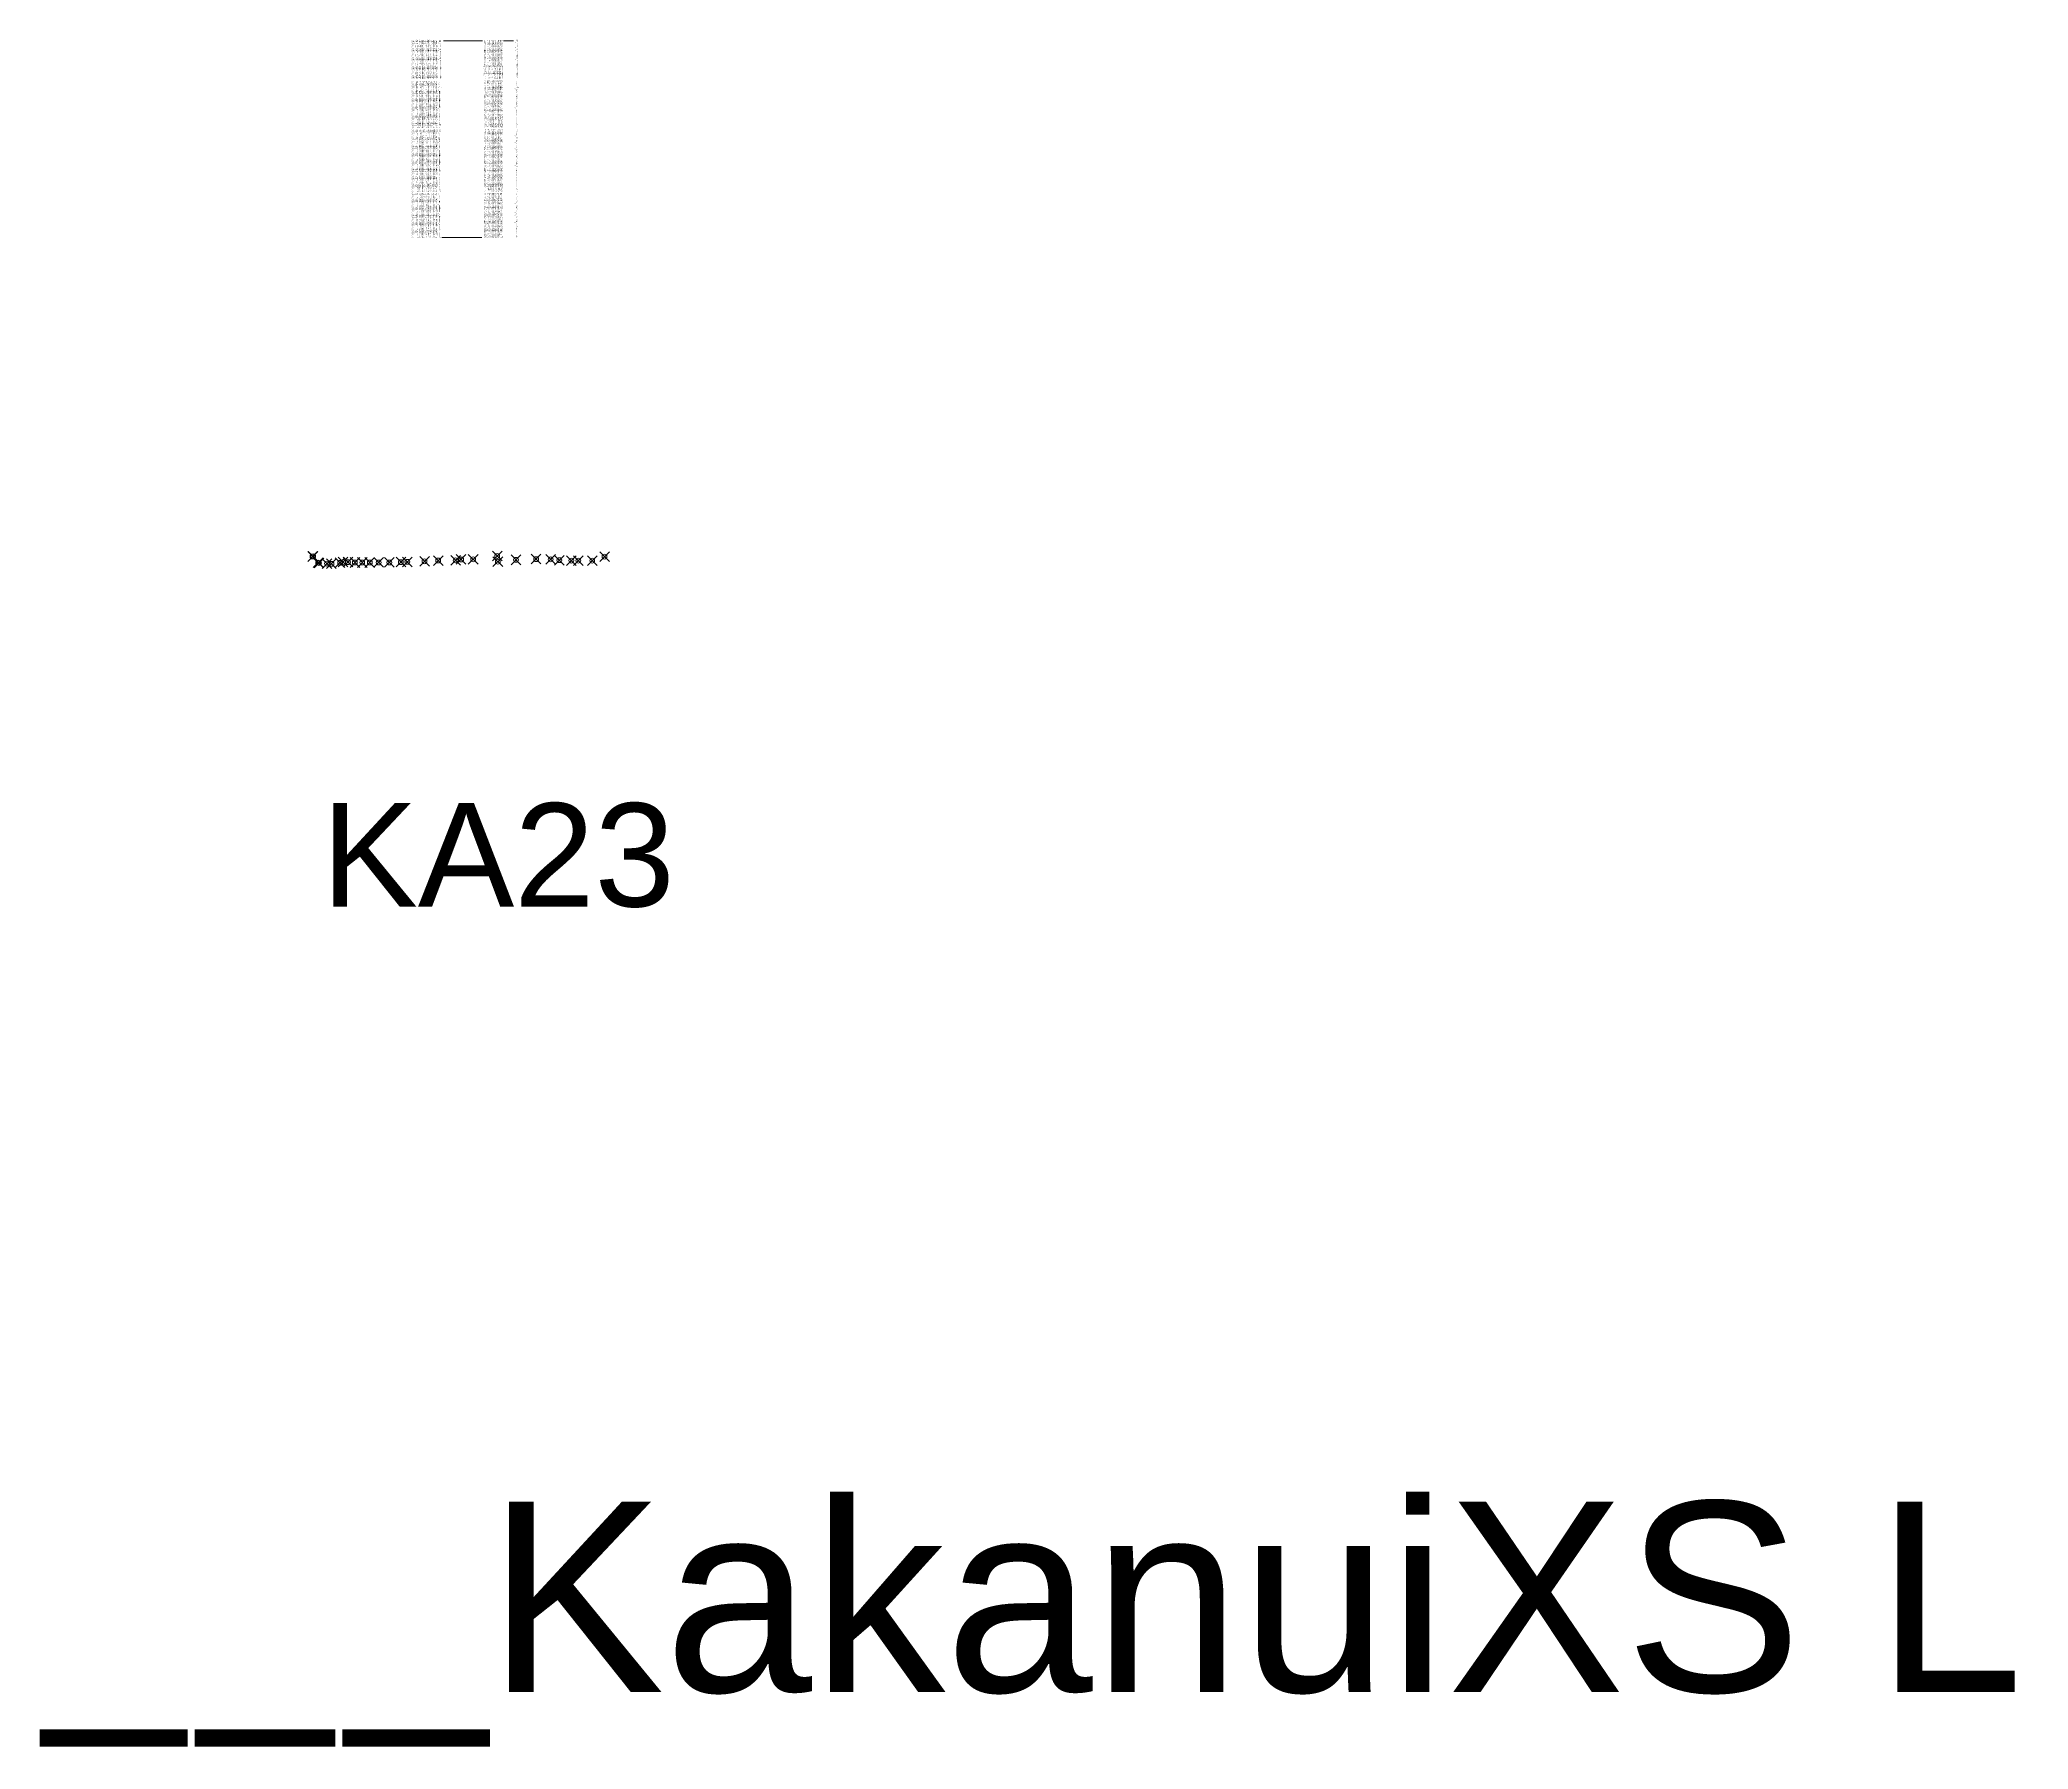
# Model space of a CAD drawing. Header units: millimetres. Extents: x -3494096 to 5624438, y -592557 to 466029.
# Drawn here: x -165766 to 1065171, y -592557 to 466029 of the extents above; entities that cross this region are included whole.
import ezdxf

# ---------------------------------------------------------------- set-up
doc = ezdxf.new("R2010")
doc.units = ezdxf.units.MM
doc.header["$PDMODE"] = 35
doc.header["$PDSIZE"] = 3000
doc.layers.get('0').update_dxf_attribs({"lineweight": 0})
doc.layers.add('TITLE_BLOCK', color=7, linetype='Continuous')
doc.styles.get("Standard").update_dxf_attribs({"font": 'arial.ttf'})

# ---------------------------------------------------------------- blocks, each defined once
blk = doc.blocks.new('REVDATE')
at = {"color": 40, "true_color": 0xf8d731, "flags": 8}
for tag, p in [('REVDATE', (0, 12.125)), ('FNAME', (0, 6.221)), ('USER', (0, 0))]:
    blk.add_attdef(tag, p, '', height=4.95, dxfattribs=at)

msp = doc.modelspace()

# ---------------------------------------------------------------- linework, layer by layer
at = {"color": 244, "true_color": 0x991b1e}
for p, q in [((84137, 465414), (108398, 465414)), ((121305, 465415), (126534, 465415)), ((83151, 343584), (107956, 343584))]:
    msp.add_line(p, q, dxfattribs=at)
at = {"color": 40, "true_color": 0xf8d731}
msp.add_line((126534, 465415), (127558, 465415), dxfattribs=at)
for p in [(3105, 146037), (3458, 146127), (117391, 146309), (183854, 145990), (6578, 142197), (7078, 142037), (11992, 141647), (14790, 141527), (20178, 142128), (22028, 142648), (25012, 142538), (29307, 142328), (33857, 142318), (38516, 142328), (44063, 142358), (50669, 142358), (57759, 142548), (61825, 142708), (72431, 143098), (80878, 143549), (91636, 143669), (95087, 144209), (102517, 144279), (117796, 142799), (129011, 143979), (141500, 144409), (150468, 144250), (155919, 143760), (163277, 143510), (167631, 143450), (176232, 143470)]:
    msp.add_point(p, dxfattribs=at)

# ---------------------------------------------------------------- block references
at = {"layer": 'TITLE_BLOCK', "color": 3}
ref = msp.add_blockref('REVDATE', (-3507590, -557036), dxfattribs=dict(at, xscale=23790.37058310957, yscale=23790.37058310957, zscale=23790.37058310957))
ref.add_attrib('FNAME', '___KakanuiXS Lines 19  to 46 - KA Series Lines_____1_19382_bb9e5e63.dwg', (-163276, -557036), dxfattribs={"color": 40, "true_color": 0xf8d731, "height": 117762.33})

# ---------------------------------------------------------------- texts
at = {"color": 40, "true_color": 0xf8d731}
for s, height, p in [('KA23  14079    3.1   146.04  1428364.67  5004814.84        SH', 473.07, (64341, 465504)), ('KA23  14080    3.5   146.13  1428364.67  5004814.48        SH', 473.07, (64341, 464707)), ('KA23  14081    6.6   142.20  1428364.06  5004811.42   W', 473.07, (64341, 463917)), ('KA23  14082    7.1   142.04  1428363.60  5004811.01        SH', 473.07, (64341, 463120)), ('KA23  14083   12.0   141.65  1428362.50  5004806.22        SH', 473.07, (64341, 462324)), ('KA23  14084   14.8   141.53  1428361.93  5004803.48        SH', 473.07, (64341, 461527)), ('KA23  14085   20.2   142.13  1428360.55  5004798.27   W', 473.07, (64341, 460737)), ('KA23  14086   22.0   142.65  1428360.29  5004796.43        SH', 473.07, (64341, 459940)), ('KA23  14087   25.0   142.54  1428359.46  5004793.56   W', 473.07, (64341, 459150)), ('KA23  14088   29.3   142.33  1428358.86  5004789.29        SH', 473.07, (64341, 458354)), ('KA23  14089   33.9   142.32  1428357.56  5004784.92        SH', 473.07, (64341, 457557)), ('KA23  14090   38.5   142.33  1428356.56  5004780.37        SH', 473.07, (64341, 456760)), ('KA23  14091   44.1   142.36  1428355.42  5004774.94        SH', 473.07, (64341, 455964)), ('KA23  14092   50.7   142.36  1428354.08  5004768.47        SH', 473.07, (64341, 455167)), (' 44.1   142.36  1428355.42  5004774.94', 473.07, (109111, 455970)), (' 33.9   142.32  1428357.56  5004784.92', 473.07, (109111, 457551)), (' 38.5   142.33  1428356.56  5004780.37', 473.07, (109111, 456760)), (' 50.7   142.36  1428354.08  5004768.47', 473.07, (109111, 455180)), (' 20.2   142.13  1428360.55  5004798.27', 473.07, (109111, 460712)), (' 22.0   142.65  1428360.29  5004796.43', 473.07, (109111, 459922)), (' 25.0   142.54  1428359.46  5004793.56', 473.07, (109111, 459131)), (' 29.3   142.33  1428358.86  5004789.29', 473.07, (109111, 458341)), (' 12.0   141.65  1428362.50  5004806.22', 473.07, (109111, 462293)), (' 14.8   141.53  1428361.93  5004803.48', 473.07, (109111, 461503)), ('  3.1   146.04  1428364.67  5004814.84', 473.07, (109111, 465455)), ('  3.5   146.13  1428364.67  5004814.48', 473.07, (109111, 464664)), ('  6.6   142.20  1428364.06  5004811.42', 473.07, (109111, 463874)), ('  7.1   142.04  1428363.60  5004811.01', 473.07, (109111, 463083)), ('  W', 473.1, (128054, 463964)), ('  W', 473.1, (128054, 460786)), ('  W', 473.1, (128054, 459201)), ('       SH', 473.1, (128054, 465549)), ('       SH', 473.1, (128054, 464753)), ('       SH', 473.1, (128054, 463168)), ('       SH', 473.1, (128054, 462371)), ('       SH', 473.1, (128054, 461575)), ('       SH', 473.1, (128054, 459990)), ('       SH', 473.1, (128054, 458405)), ('       SH', 473.1, (128054, 457608)), ('       SH', 473.1, (128054, 456812)), ('       SH', 473.1, (128054, 456015)), ('       SH', 473.1, (128054, 455219)), ('KA23  14093   57.8   142.55  1428352.36  5004761.59        SH', 473.07, (64341, 454371)), ('KA23  14094   61.8   142.71  1428351.31  5004757.66   W', 473.07, (64341, 453581)), ('KA23  14095   72.4   143.10  1428348.86  5004747.34        SH', 473.07, (64341, 452784)), ('KA23  14096   80.9   143.55  1428347.09  5004739.08        SH', 473.07, (64341, 451987)), ('KA23  14097   91.6   143.67  1428344.57  5004728.62        SH', 473.07, (64341, 451191)), ('KA23  14098   95.1   144.21  1428343.87  5004725.24        SH', 473.07, (64341, 450394)), ('KA23  14099  102.5   144.28  1428341.69  5004718.12        SH', 473.07, (64341, 449598)), ('KA23  14100  117.4   146.31  1428337.01  5004703.95        SH', 473.07, (64341, 448801)), ('KA23  14101  117.8   142.80  1428339.17  5004703.02        SH', 473.07, (64341, 448005)), ('KA23  14102  129.0   143.98  1428330.83  5004693.56        SH', 473.07, (64341, 447208)), ('KA23  14103  141.5   144.41  1428330.06  5004680.84        SH', 473.07, (64341, 446412)), ('KA23  14104  150.5   144.25  1428331.93  5004671.16        SH', 473.07, (64341, 445615)), ('KA23  14105  155.9   143.76  1428333.35  5004665.27        SH', 473.07, (64341, 444819)), ('KA23  14106  163.3   143.51  1428327.75  5004658.98        SH', 473.07, (64341, 444022)), ('KA23  14107  167.6   143.45  1428325.76  5004654.98        SH', 473.07, (64341, 443226)), ('102.5   144.28  1428341.69  5004718.12', 473.07, (109039, 449647)), ('117.4   146.31  1428337.01  5004703.95', 473.07, (109039, 448856)), ('117.8   142.80  1428339.17  5004703.02', 473.07, (109039, 448066)), ('129.0   143.98  1428330.83  5004693.56', 473.07, (109039, 447276)), ('141.5   144.41  1428330.06  5004680.84', 473.07, (109039, 446485)), ('150.5   144.25  1428331.93  5004671.16', 473.07, (109039, 445695)), ('155.9   143.76  1428333.35  5004665.27', 473.07, (109039, 444904)), ('163.3   143.51  1428327.75  5004658.98', 473.07, (109039, 444114)), ('167.6   143.45  1428325.76  5004654.98', 473.07, (109039, 443324)), (' 57.8   142.55  1428352.36  5004761.59', 473.07, (109111, 454389)), (' 80.9   143.55  1428347.09  5004739.08', 473.07, (109111, 452018)), (' 91.6   143.67  1428344.57  5004728.62', 473.07, (109111, 451228)), (' 95.1   144.21  1428343.87  5004725.24', 473.07, (109111, 450437)), (' 61.8   142.71  1428351.31  5004757.66', 473.07, (109111, 453599)), (' 72.4   143.10  1428348.86  5004747.34', 473.07, (109111, 452808)), ('  W', 473.1, (128054, 453634)), ('       SH', 473.1, (128054, 454422)), ('       SH', 473.1, (128054, 452837)), ('       SH', 473.1, (128054, 452041)), ('       SH', 473.1, (128054, 451244)), ('       SH', 473.1, (128054, 450447)), ('       SH', 473.1, (128054, 449651)), ('       SH', 473.1, (128054, 448854)), ('       SH', 473.1, (128054, 448058)), ('       SH', 473.1, (128054, 447261)), ('       SH', 473.1, (128054, 446465)), ('       SH', 473.1, (128054, 445668)), ('       SH', 473.1, (128054, 444872)), ('       SH', 473.1, (128054, 444075)), ('       SH', 473.1, (128054, 443279)), ('31', 473.1, (64361, 440848)), ('KA23  14108  176.2   143.47  1428326.25  5004646.03        SH', 473.07, (64341, 442429)), ('KA23  14109  183.9   145.99  1428323.81  5004638.77        F', 473.07, (64341, 441639)), ('KA24  13120    -7.4  146.24  1428509.08  5004726.38      V', 473.07, (64341, 440058)), ('KA24  13119    -3.2  143.36  1428504.91  5004722.23      V', 473.07, (64341, 439268)), ('KA24  13118     0.9  143.84  1428506.35  5004718.53      V', 473.07, (64341, 438477)), ('KA24  13117     4.9  143.77  1428503.80  5004715.37      V', 473.07, (64341, 437687)), ('KA24  13116     7.7  142.95  1428502.23  5004713.09      TB', 473.07, (64341, 436896)), ('KA24  13114     8.0  141.29  1428501.86  5004712.93      BD/BB', 473.07, (64341, 436100)), ('KA24  13115     8.1  142.00  1428502.08  5004712.68  W', 473.07, (64341, 435310)), ('KA24  13113     8.6  141.02  1428501.46  5004712.43      BD', 473.07, (64341, 434519)), ('KA24  13112    10.3  141.04  1428500.68  5004710.90      BD', 473.07, (64341, 433729)), ('KA24  13111    13.1  141.82  1428498.95  5004708.71      BD', 473.07, (64341, 432938)), ('KA24  13110    18.1  141.85  1428496.31  5004704.52      BD', 473.07, (64341, 432148)), ('KA24  13109    24.1  141.63  1428492.89  5004699.52      BD', 473.07, (64341, 431358)), ('KA24  13108    28.4  141.57  1428490.38  5004696.00      BD', 473.07, (64341, 430567)), ('176.2   143.47  1428326.25  5004646.03', 473.07, (109039, 442533)), ('183.9   145.99  1428323.81  5004638.77', 473.07, (109039, 441743)), ('  -7.4  146.24  1428509.08  5004726.38', 473.07, (109111, 440164)), ('  -3.2  143.36  1428504.91  5004722.23', 473.07, (109111, 439374)), ('  24.1  141.63  1428492.89  5004699.52', 473.07, (109111, 431470)), ('  28.4  141.57  1428490.38  5004696.00', 473.07, (109111, 430679)), ('  10.3  141.04  1428500.68  5004710.90', 473.07, (109111, 433841)), ('  13.1  141.82  1428498.95  5004708.71', 473.07, (109111, 433050)), ('  18.1  141.85  1428496.31  5004704.52', 473.07, (109111, 432260)), ('   4.9  143.77  1428503.80  5004715.37', 473.07, (109111, 437793)), ('   0.9  143.84  1428506.35  5004718.53', 473.07, (109111, 438583)), ('   8.0  141.29  1428501.86  5004712.93', 473.07, (109111, 436212)), ('   8.1  142.00  1428502.08  5004712.68', 473.07, (109111, 435422)), ('   8.6  141.02  1428501.46  5004712.43', 473.07, (109111, 434631)), ('   7.7  142.95  1428502.23  5004713.09', 473.07, (109111, 437002)), (' W', 473.1, (128054, 435378)), ('     V', 473.1, (128054, 440117)), ('     V', 473.1, (128054, 439328)), ('     V', 473.1, (128054, 438540)), ('     V', 473.1, (128054, 437752)), ('     TB', 473.1, (128054, 436963)), ('     BD/BB', 473.1, (128054, 436167)), ('     BD', 473.1, (128054, 434590)), ('     BD', 473.1, (128054, 433801)), ('     BD', 473.1, (128054, 433013)), ('     BD', 473.1, (128054, 432224)), ('     BD', 473.1, (128054, 431436)), ('     BD', 473.1, (128054, 430647)), ('       SH', 473.1, (128054, 442482)), ('       F', 473.1, (128054, 441694)), ('KA24  13107    33.3  141.67  1428487.59  5004692.08      BD', 473.07, (64341, 429777)), ('KA24  13106    36.2  141.71  1428486.04  5004689.57      BD', 473.07, (64341, 428986)), ('KA24  13105    39.6  141.66  1428484.01  5004686.82      BD', 473.07, (64341, 428196)), ('KA24  13104    44.6  141.62  1428481.20  5004682.74      BD', 473.07, (64341, 427406)), ('KA24  13103    46.5  141.71  1428480.13  5004681.08      BD', 473.07, (64341, 426615)), ('KA24  13102    50.2  141.79  1428477.84  5004678.26      BD', 473.07, (64341, 425825)), ('KA24  13101    53.5  141.87  1428476.05  5004675.48      BD', 473.07, (64341, 425034)), ('KA24  13100    57.5  142.01  1428473.66  5004672.18      BD', 473.07, (64341, 424244)), ('KA24  13099    59.1  142.09  1428472.62  5004670.96  W', 473.07, (64341, 423454)), ('KA24  13098    60.2  142.18  1428472.08  5004670.02      S', 473.07, (64341, 422657)), ('KA24  13097    63.5  142.23  1428470.37  5004667.23      S', 473.07, (64341, 421861)), ('KA24  13096    72.9  142.43  1428465.18  5004659.34      S', 473.07, (64341, 421064)), ('KA24  13095    78.5  142.41  1428461.71  5004655.03      S', 473.07, (64341, 420268)), ('KA24  13094    87.3  142.27  1428456.55  5004647.81      S', 473.07, (64341, 419471)), ('KA24  13093    98.8  141.90  1428450.17  5004638.29      S', 473.07, (64341, 418674)), ('  44.6  141.62  1428481.20  5004682.74', 473.07, (109111, 427518)), ('  46.5  141.71  1428480.13  5004681.08', 473.07, (109111, 426727)), ('  33.3  141.67  1428487.59  5004692.08', 473.07, (109111, 429889)), ('  36.2  141.71  1428486.04  5004689.57', 473.07, (109111, 429098)), ('  39.6  141.66  1428484.01  5004686.82', 473.07, (109111, 428308)), ('  50.2  141.79  1428477.84  5004678.26', 473.07, (109111, 425937)), ('  53.5  141.87  1428476.05  5004675.48', 473.07, (109111, 425147)), ('  57.5  142.01  1428473.66  5004672.18', 473.07, (109111, 424356)), ('  59.1  142.09  1428472.62  5004670.96', 473.07, (109111, 423566)), ('  87.3  142.27  1428456.55  5004647.81', 473.07, (109111, 419614)), ('  98.8  141.90  1428450.17  5004638.29', 473.07, (109111, 418823)), ('  60.2  142.18  1428472.08  5004670.02', 473.07, (109111, 422775)), ('  63.5  142.23  1428470.37  5004667.23', 473.07, (109111, 421985)), ('  72.9  142.43  1428465.18  5004659.34', 473.07, (109111, 421195)), ('  78.5  142.41  1428461.71  5004655.03', 473.07, (109111, 420404)), (' W', 473.1, (128054, 423551)), ('     S', 473.1, (128054, 422755)), ('     S', 473.1, (128054, 421958)), ('     S', 473.1, (128054, 421162)), ('     S', 473.1, (128054, 420365)), ('     S', 473.1, (128054, 419569)), ('     S', 473.1, (128054, 418772)), ('     BD', 473.1, (128054, 429859)), ('     BD', 473.1, (128054, 429070)), ('     BD', 473.1, (128054, 428282)), ('     BD', 473.1, (128054, 427494)), ('     BD', 473.1, (128054, 426705)), ('     BD', 473.1, (128054, 425917)), ('     BD', 473.1, (128054, 425128)), ('     BD', 473.1, (128054, 424340)), ('37', 473.1, (64361, 410764)), ('KA24  13092   106.1  141.73  1428446.69  5004631.81      S', 473.07, (64341, 417878)), ('KA24  13091   111.1  142.11  1428443.85  5004627.74      V', 473.07, (64341, 417088)), ('KA24  13090   114.7  142.43  1428441.83  5004624.74      V', 473.07, (64341, 416297)), ('KA24  13089   119.6  142.85  1428439.17  5004620.55      V', 473.07, (64341, 415507)), ('KA24  13088   123.1  142.98  1428436.13  5004618.40      V', 473.07, (64341, 414716)), ('KA24  13087   125.7  142.74  1428434.24  5004616.62      V', 473.07, (64341, 413926)), ('KA24  13086   139.3  144.29  1428427.41  5004604.77      BB', 473.07, (64341, 413136)), ('KA24  13085   143.2  145.72  1428425.18  5004601.53      TB', 473.07, (64341, 412345)), ('KA24  13084   145.8  145.87  1428423.65  5004599.52      F', 473.07, (64341, 411555)), ('KA25  13083   -24.3  143.95  1428631.77  5004653.83      TB', 473.07, (64341, 409974)), ('KA25  13082   -20.3  142.10  1428630.17  5004650.14      BB', 473.07, (64341, 409184)), ('KA25  13081     0.7  141.66  1428619.52  5004632.15      V', 473.07, (64341, 408393)), ('KA25  13080     3.8  141.38  1428617.73  5004629.52      V', 473.07, (64341, 407603)), ('KA25  13078     5.3  141.45  1428617.16  5004628.07      TB', 473.07, (64341, 406812)), ('KA25  13077     6.3  140.58  1428616.70  5004627.18  W', 473.07, (64341, 406022)), (' -24.3  143.95  1428631.77  5004653.83', 473.07, (109111, 410131)), (' -20.3  142.10  1428630.17  5004650.14', 473.07, (109111, 409341)), (' 106.1  141.73  1428446.69  5004631.81', 473.07, (109111, 418033)), (' 111.1  142.11  1428443.85  5004627.74', 473.07, (109111, 417243)), (' 114.7  142.43  1428441.83  5004624.74', 473.07, (109111, 416452)), (' 119.6  142.85  1428439.17  5004620.55', 473.07, (109111, 415662)), (' 123.1  142.98  1428436.13  5004618.40', 473.07, (109111, 414871)), (' 125.7  142.74  1428434.24  5004616.62', 473.07, (109111, 414081)), (' 139.3  144.29  1428427.41  5004604.77', 473.07, (109111, 413291)), (' 143.2  145.72  1428425.18  5004601.53', 473.07, (109111, 412500)), (' 145.8  145.87  1428423.65  5004599.52', 473.07, (109111, 411710)), ('   3.8  141.38  1428617.73  5004629.52', 473.07, (109111, 407760)), ('   0.7  141.66  1428619.52  5004632.15', 473.07, (109111, 408550)), ('   5.3  141.45  1428617.16  5004628.07', 473.07, (109111, 406969)), ('   6.3  140.58  1428616.70  5004627.18', 473.07, (109111, 406179)), (' W', 473.1, (128054, 406149)), ('     V', 473.1, (128054, 417187)), ('     V', 473.1, (128054, 416399)), ('     V', 473.1, (128054, 415610)), ('     V', 473.1, (128054, 414822)), ('     V', 473.1, (128054, 414033)), ('     V', 473.1, (128054, 408514)), ('     V', 473.1, (128054, 407726)), ('     TB', 473.1, (128054, 412456)), ('     TB', 473.1, (128054, 410091)), ('     TB', 473.1, (128054, 406937)), ('     S', 473.1, (128054, 417976)), ('     BB', 473.1, (128054, 413245)), ('     F', 473.1, (128054, 411668)), ('     BB', 473.1, (128054, 409303)), ('KA25  13079     6.8  140.06  1428616.19  5004626.95      BB', 473.07, (64341, 405232)), ('KA25  13076     8.8  139.44  1428615.28  5004625.11      BD', 473.07, (64341, 404441)), ('KA25  13075    10.1  139.61  1428614.53  5004624.09      BD', 473.07, (64341, 403651)), ('KA25  13074    12.0  139.88  1428613.28  5004622.62      BD', 473.07, (64341, 402860)), ('KA25  13073    12.6  140.62  1428613.43  5004621.79  W', 473.07, (64341, 402070)), ('KA25  13072    12.9  140.78  1428613.33  5004621.50      S', 473.07, (64341, 401274)), ('KA25  13071    14.0  141.19  1428612.78  5004620.66      S', 473.07, (64341, 400477)), ('KA25  13070    18.9  141.14  1428610.60  5004616.25      S', 473.07, (64341, 399681)), ('KA25  13069    24.4  140.93  1428608.37  5004611.17      S', 473.07, (64341, 398884)), ('KA25  13068    26.0  140.89  1428607.66  5004609.76  W', 473.07, (64341, 398094)), ('KA25  13067    27.0  140.77  1428606.59  5004609.15      BD', 473.07, (64341, 397303)), ('KA25  13066    29.0  140.80  1428605.89  5004607.27      BD', 473.07, (64341, 396513)), ('KA25  13065    34.6  140.33  1428603.47  5004602.21      BD', 473.07, (64341, 395722)), ('KA25  13064    38.3  140.48  1428600.97  5004599.31      BD', 473.07, (64341, 394932)), ('KA25  13063    42.1  140.51  1428599.30  5004595.92      BD', 473.07, (64341, 394142)), ('  42.1  140.51  1428599.30  5004595.92', 473.07, (109111, 394323)), ('  43.6  140.21  1428599.15  5004594.35', 473.07, (109111, 393533)), ('  34.6  140.33  1428603.47  5004602.21', 473.07, (109111, 395904)), ('  38.3  140.48  1428600.97  5004599.31', 473.07, (109111, 395114)), ('  24.4  140.93  1428608.37  5004611.17', 473.07, (109111, 399065)), ('  26.0  140.89  1428607.66  5004609.76', 473.07, (109111, 398275)), ('  27.0  140.77  1428606.59  5004609.15', 473.07, (109111, 397485)), ('  29.0  140.80  1428605.89  5004607.27', 473.07, (109111, 396694)), ('  10.1  139.61  1428614.53  5004624.09', 473.07, (109111, 403808)), ('  12.0  139.88  1428613.28  5004622.62', 473.07, (109111, 403017)), ('  12.6  140.62  1428613.43  5004621.79', 473.07, (109111, 402227)), ('  12.9  140.78  1428613.33  5004621.50', 473.07, (109111, 401437)), ('  14.0  141.19  1428612.78  5004620.66', 473.07, (109111, 400646)), ('  18.9  141.14  1428610.60  5004616.25', 473.07, (109111, 399856)), ('   8.8  139.44  1428615.28  5004625.11', 473.07, (109111, 404598)), ('   6.8  140.06  1428616.19  5004626.95', 473.07, (109111, 405389)), (' W', 473.1, (128054, 402206)), (' W', 473.1, (128054, 398232)), ('     S', 473.1, (128054, 401410)), ('     S', 473.1, (128054, 400613)), ('     S', 473.1, (128054, 399817)), ('     S', 473.1, (128054, 399020)), ('     BB', 473.1, (128054, 405360)), ('     BD', 473.1, (128054, 404572)), ('     BD', 473.1, (128054, 403783)), ('     BD', 473.1, (128054, 402995)), ('     BD', 473.1, (128054, 397443)), ('     BD', 473.1, (128054, 396655)), ('     BD', 473.1, (128054, 395866)), ('     BD', 473.1, (128054, 395078)), ('     BD', 473.1, (128054, 394290)), ('     BD', 473.1, (128054, 393501)), ('KA25  13062    43.6  140.21  1428599.15  5004594.35      BD', 473.07, (64341, 393351)), ('KA25  13061    44.9  140.23  1428598.32  5004593.26      BD', 473.07, (64341, 392561)), ('KA25  13060    47.3  140.31  1428597.29  5004591.08      BD', 473.07, (64341, 391770)), ('KA25  13059    49.3  140.45  1428596.20  5004589.39      BD', 473.07, (64341, 390980)), ('KA25  13058    50.3  140.44  1428595.49  5004588.69      BD', 473.07, (64341, 390190)), ('KA25  13057    52.0  140.41  1428594.55  5004587.28      BD', 473.07, (64341, 389399)), ('KA25  13056    52.6  140.48  1428594.50  5004586.55      BD', 473.07, (64341, 388609)), ('KA25  13055    53.2  140.60  1428594.33  5004586.02  W', 473.07, (64341, 387818)), ('KA25  13054    54.0  140.69  1428593.74  5004585.45      BB', 473.07, (64341, 387028)), ('KA25  13053    54.6  140.94  1428593.19  5004585.01      S', 473.07, (64341, 386232)), ('KA25  13052    55.4  141.51  1428592.57  5004584.50      S', 473.07, (64341, 385435)), ('KA25  13051    56.4  142.66  1428592.32  5004583.49      TB', 473.07, (64341, 384645)), ('KA25  13050    58.0  142.70  1428591.40  5004582.19      S', 473.07, (64341, 383848)), ('KA25  13049    62.0  142.83  1428590.20  5004578.22      S', 473.07, (64341, 383052)), ('KA25  13048    65.8  142.95  1428588.65  5004574.75      V', 473.07, (64341, 382261)), ('KA25  13047    68.9  143.15  1428585.98  5004572.71      V', 473.07, (64341, 381471)), ('  44.9  140.23  1428598.32  5004593.26', 473.07, (109111, 392742)), ('  47.3  140.31  1428597.29  5004591.08', 473.07, (109111, 391952)), ('  49.3  140.45  1428596.20  5004589.39', 473.07, (109111, 391162)), ('  50.3  140.44  1428595.49  5004588.69', 473.07, (109111, 390371)), ('  52.0  140.41  1428594.55  5004587.28', 473.07, (109111, 389581)), ('  52.6  140.48  1428594.50  5004586.55', 473.07, (109111, 388790)), ('  53.2  140.60  1428594.33  5004586.02', 473.07, (109111, 388000)), ('  54.0  140.69  1428593.74  5004585.45', 473.07, (109111, 387210)), ('  54.6  140.94  1428593.19  5004585.01', 473.07, (109111, 386419)), ('  55.4  141.51  1428592.57  5004584.50', 473.07, (109111, 385629)), ('  56.4  142.66  1428592.32  5004583.49', 473.07, (109111, 384838)), ('  58.0  142.70  1428591.40  5004582.19', 473.07, (109111, 384048)), ('  62.0  142.83  1428590.20  5004578.22', 473.07, (109111, 383258)), ('  65.8  142.95  1428588.65  5004574.75', 473.07, (109111, 382467)), ('  68.9  143.15  1428585.98  5004572.71', 473.07, (109111, 381677)), (' W', 473.1, (128054, 387982)), ('     V', 473.1, (128054, 382430)), ('     V', 473.1, (128054, 381642)), ('     TB', 473.1, (128054, 384812)), ('     S', 473.1, (128054, 386397)), ('     S', 473.1, (128054, 385600)), ('     S', 473.1, (128054, 384015)), ('     S', 473.1, (128054, 383219)), ('     BD', 473.1, (128054, 392713)), ('     BD', 473.1, (128054, 391924)), ('     BD', 473.1, (128054, 391136)), ('     BD', 473.1, (128054, 390347)), ('     BD', 473.1, (128054, 389559)), ('     BD', 473.1, (128054, 388770)), ('     BB', 473.1, (128054, 387193)), ('KA25  13046    73.4  143.11  1428583.95  5004568.63      V', 473.07, (64341, 380680)), ('KA25  13045    77.4  143.07  1428582.04  5004565.18      V', 473.07, (64341, 379890)), ('KA25  13044    81.8  142.86  1428581.23  5004560.64      V', 473.07, (64341, 379100)), ('KA25  13043    83.6  142.69  1428580.51  5004558.88      V', 473.07, (64341, 378309)), ('KA25  13042    89.2  142.75  1428576.23  5004554.86      V', 473.07, (64341, 377519)), ('KA25  13041    95.1  142.23  1428574.59  5004549.06      V', 473.07, (64341, 376728)), ('KA25  13040   101.4  142.09  1428571.13  5004543.73      V', 473.07, (64341, 375938)), ('KA25  13039   106.6  141.82  1428568.71  5004539.15      V', 473.07, (64341, 375148)), ('KA25  13038   110.4  141.66  1428566.63  5004535.97      V', 473.07, (64341, 374357)), ('KA25  13037   111.9  141.35  1428565.66  5004534.77      V', 473.07, (64341, 373567)), ('KA25  13035   115.9  141.49  1428565.06  5004530.60      BB', 473.07, (64341, 372776)), ('KA25  13036   122.3  144.64  1428561.37  5004525.31      TB', 473.07, (64341, 371986)), ('KA26  13033     3.4  143.25  1428832.87  5004478.94      V', 473.07, (64341, 370405)), ('KA26  13032     3.6  143.44  1428827.67  5004474.33      V', 473.07, (64341, 369615)), ('KA26  13031     7.7  143.41  1428824.06  5004472.21      TB', 473.07, (64341, 368825)), ('49', 473.1, (64381, 371196)), (' 101.4  142.09  1428571.13  5004543.73', 473.07, (109111, 376144)), (' 106.6  141.82  1428568.71  5004539.15', 473.07, (109111, 375354)), (' 110.4  141.66  1428566.63  5004535.97', 473.07, (109111, 374563)), (' 111.9  141.35  1428565.66  5004534.77', 473.07, (109111, 373773)), (' 115.9  141.49  1428565.06  5004530.60', 473.07, (109111, 372983)), (' 122.3  144.64  1428561.37  5004525.31', 473.07, (109111, 372192)), ('  81.8  142.86  1428581.23  5004560.64', 473.07, (109111, 379306)), ('  83.6  142.69  1428580.51  5004558.88', 473.07, (109111, 378515)), ('  89.2  142.75  1428576.23  5004554.86', 473.07, (109111, 377725)), ('  95.1  142.23  1428574.59  5004549.06', 473.07, (109111, 376934)), ('  73.4  143.11  1428583.95  5004568.63', 473.07, (109111, 380886)), ('  77.4  143.07  1428582.04  5004565.18', 473.07, (109111, 380096)), ('   3.4  143.25  1428832.87  5004478.94', 473.07, (109111, 370613)), ('   3.6  143.44  1428827.67  5004474.33', 473.07, (109111, 369823)), ('   7.7  143.41  1428824.06  5004472.21', 473.07, (109111, 369032)), ('     V', 473.1, (128054, 380854)), ('     V', 473.1, (128054, 380065)), ('     V', 473.1, (128054, 379277)), ('     V', 473.1, (128054, 378488)), ('     V', 473.1, (128054, 377700)), ('     V', 473.1, (128054, 376911)), ('     V', 473.1, (128054, 376123)), ('     V', 473.1, (128054, 375334)), ('     V', 473.1, (128054, 374546)), ('     V', 473.1, (128054, 373757)), ('     V', 473.1, (128054, 370604)), ('     V', 473.1, (128054, 369815)), ('     TB', 473.1, (128054, 372181)), ('     TB', 473.1, (128054, 369027)), ('     BB', 473.1, (128054, 372969)), ('KA26  13030     9.2  142.17  1428823.32  5004470.81      V', 473.07, (64341, 368034)), ('KA26  13034    12.6  142.14  1428820.10  5004469.30      V', 473.07, (64341, 367244)), ('KA26  13029    21.5  140.11  1428813.21  5004463.72      V', 473.07, (64341, 366453)), ('KA26  13028    23.1  139.76  1428812.44  5004462.13      BB', 473.07, (64341, 365663)), ('KA26  13027    25.7  139.36  1428810.23  5004460.71      SH', 473.07, (64341, 364866)), ('KA26  13026    26.7  139.40  1428809.37  5004460.16  W', 473.07, (64341, 364076)), ('KA26  13025    27.9  139.28  1428808.53  5004459.31      BD', 473.07, (64341, 363286)), ('KA26  13024    30.4  139.06  1428806.35  5004457.91      BD', 473.07, (64341, 362495)), ('KA26  13023    31.3  138.54  1428805.64  5004457.45      BD', 473.07, (64341, 361705)), ('KA26  13022    34.5  138.47  1428803.63  5004454.81      BD', 473.07, (64341, 360914)), ('KA26  13021    35.4  138.92  1428802.90  5004454.28      BD', 473.07, (64341, 360124)), ('KA26  13020    37.1  139.22  1428802.00  5004452.78      BD', 473.07, (64341, 359334)), ('KA26  13019    37.4  139.35  1428801.77  5004452.58  W', 473.07, (64341, 358543)), ('KA26  13018    37.7  139.45  1428801.37  5004452.49      S', 473.07, (64341, 357747)), ('KA26  13017    40.1  139.60  1428799.73  5004450.82  W', 473.07, (64341, 356956)), ('  40.1  139.60  1428799.73  5004450.82', 473.07, (109111, 357177)), ('  30.4  139.06  1428806.35  5004457.91', 473.07, (109111, 362709)), ('  31.3  138.54  1428805.64  5004457.45', 473.07, (109111, 361919)), ('  34.5  138.47  1428803.63  5004454.81', 473.07, (109111, 361129)), ('  35.4  138.92  1428802.90  5004454.28', 473.07, (109111, 360338)), ('  37.1  139.22  1428802.00  5004452.78', 473.07, (109111, 359548)), ('  37.4  139.35  1428801.77  5004452.58', 473.07, (109111, 358757)), ('  37.7  139.45  1428801.37  5004452.49', 473.07, (109111, 357967)), ('  21.5  140.11  1428813.21  5004463.72', 473.07, (109111, 366661)), ('  23.1  139.76  1428812.44  5004462.13', 473.07, (109111, 365871)), ('  25.7  139.36  1428810.23  5004460.71', 473.07, (109111, 365081)), ('  26.7  139.40  1428809.37  5004460.16', 473.07, (109111, 364290)), ('  27.9  139.28  1428808.53  5004459.31', 473.07, (109111, 363500)), ('  12.6  142.14  1428820.10  5004469.30', 473.07, (109111, 367452)), ('   9.2  142.17  1428823.32  5004470.81', 473.07, (109111, 368242)), (' W', 473.1, (128054, 364288)), (' W', 473.1, (128054, 358769)), (' W', 473.1, (128054, 357184)), ('     V', 473.1, (128054, 368238)), ('     V', 473.1, (128054, 367450)), ('     V', 473.1, (128054, 366661)), ('     SH', 473.1, (128054, 365076)), ('     S', 473.1, (128054, 357972)), ('     BB', 473.1, (128054, 365873)), ('     BD', 473.1, (128054, 363499)), ('     BD', 473.1, (128054, 362711)), ('     BD', 473.1, (128054, 361922)), ('     BD', 473.1, (128054, 361134)), ('     BD', 473.1, (128054, 360346)), ('     BD', 473.1, (128054, 359557)), ('KA26  13016    43.6  139.44  1428796.56  5004449.06      BD', 473.07, (64341, 356166)), ('KA26  13015    47.7  139.37  1428793.18  5004446.71      BD', 473.07, (64341, 355376)), ('KA26  13014    50.3  139.34  1428791.22  5004445.04      BD', 473.07, (64341, 354585)), ('KA26  13013    51.9  139.42  1428789.98  5004443.96      BD', 473.07, (64341, 353795)), ('KA26  13012    53.6  139.55  1428788.74  5004442.80      BD', 473.07, (64341, 353004)), ('KA26  13011    54.6  139.65  1428788.05  5004442.08  W', 473.07, (64341, 352214)), ('KA26  13010    56.9  139.77  1428785.95  5004440.99      S', 473.07, (64341, 351417)), ('KA26  13009    59.6  139.69  1428784.15  5004439.06      S', 473.07, (64341, 350621)), ('KA26  13003    62.2  139.88  1428781.40  5004438.31      BB', 473.07, (64341, 349831)), ('KA26  13002    63.5  140.55  1428780.41  5004437.41      S', 473.07, (64341, 349034)), ('KA26  13000    65.5  142.42  1428778.92  5004436.02      TB', 473.07, (64341, 348244)), ('KA26  13001    68.1  142.60  1428776.51  5004435.00      V', 473.07, (64341, 347453)), ('KA26  13008    83.4  142.80  1428764.97  5004424.82      V', 473.07, (64341, 346663)), ('KA26  13007    86.5  142.54  1428762.49  5004422.93      V', 473.07, (64341, 345872)), ('KA26  13006    88.7  142.62  1428761.52  5004420.78      F', 473.07, (64341, 345082)), ('KA26  13005    94.1  142.95  1428757.46  5004417.19      SH', 473.07, (64341, 344286)), ('  43.6  139.44  1428796.56  5004449.06', 473.07, (109111, 356386)), ('  47.7  139.37  1428793.18  5004446.71', 473.07, (109111, 355596)), ('  50.3  139.34  1428791.22  5004445.04', 473.07, (109111, 354805)), ('  51.9  139.42  1428789.98  5004443.96', 473.07, (109111, 354015)), ('  53.6  139.55  1428788.74  5004442.80', 473.07, (109111, 353225)), ('  54.6  139.65  1428788.05  5004442.08', 473.07, (109111, 352434)), ('  56.9  139.77  1428785.95  5004440.99', 473.07, (109111, 351644)), ('  59.6  139.69  1428784.15  5004439.06', 473.07, (109111, 350853)), ('  83.4  142.80  1428764.97  5004424.82', 473.07, (109111, 346901)), ('  86.5  142.54  1428762.49  5004422.93', 473.07, (109111, 346111)), ('  88.7  142.62  1428761.52  5004420.78', 473.07, (109111, 345321)), ('  94.1  142.95  1428757.46  5004417.19', 473.07, (109111, 344530)), ('  62.2  139.88  1428781.40  5004438.31', 473.07, (109111, 350063)), ('  63.5  140.55  1428780.41  5004437.41', 473.07, (109111, 349273)), ('  65.5  142.42  1428778.92  5004436.02', 473.07, (109111, 348482)), ('  68.1  142.60  1428776.51  5004435.00', 473.07, (109111, 347692)), (' W', 473.1, (128054, 352453)), ('     V', 473.1, (128054, 347698)), ('     V', 473.1, (128054, 346910)), ('     V', 473.1, (128054, 346121)), ('     TB', 473.1, (128054, 348486)), ('     S', 473.1, (128054, 351656)), ('     S', 473.1, (128054, 350860)), ('     S', 473.1, (128054, 349275)), ('     SH', 473.1, (128054, 344536)), ('     BD', 473.1, (128054, 356395)), ('     BD', 473.1, (128054, 355607)), ('     BD', 473.1, (128054, 354818)), ('     BD', 473.1, (128054, 354030)), ('     BD', 473.1, (128054, 353241)), ('     BB', 473.1, (128054, 350071)), ('     F', 473.1, (128054, 345333)), ('KA26  13004   100.2  142.96  1428752.61  5004413.39      SH', 473.07, (64341, 343489)), (' 100.2  142.96  1428752.61  5004413.39', 473.07, (109111, 343740)), ('     SH', 473.1, (128054, 343740))]:
    msp.add_text(s, height=height, dxfattribs=at).set_placement(p)
at = {"color": 32, "lineweight": 0, "true_color": 0xcd6928}
msp.add_text('KA23', height=63997, dxfattribs=at).set_placement((8674, -70698))

doc.saveas('drawing.dxf')
